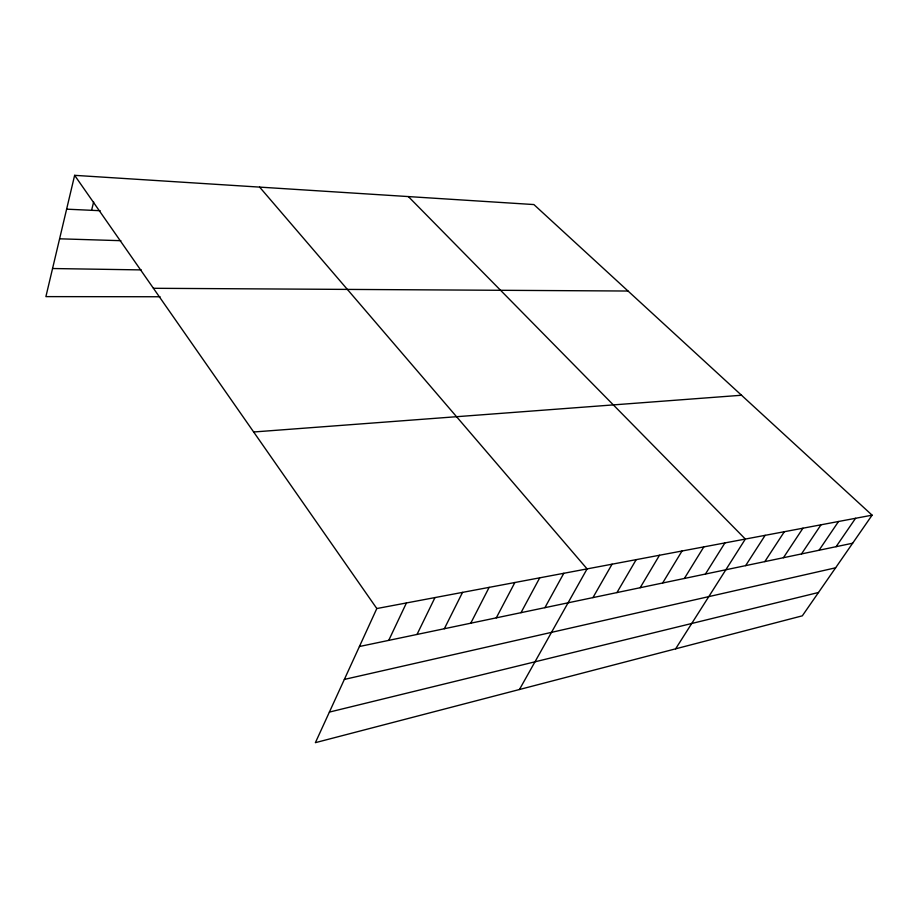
<?xml version="1.0" encoding="UTF-8"?>
<svg xmlns="http://www.w3.org/2000/svg" width="918" height="918" viewBox="0 0 918 918"><rect width="100%" height="100%" fill="white"/><g stroke="black" fill="none" stroke-linecap="round" stroke-linejoin="round"><path stroke-width="1.38" d="M872.1 515.17L376.816 608.542L315.39 742.662L802.321 615.829L872.1 515.17L533.897 204.565L74.633 175.338L45.9 296.617L160.065 296.755M91.582 210.314L93.647 201.971M388.727 640.385L406.422 602.965M417.013 634.453L434.971 597.584M444.335 628.738L462.534 592.385M470.75 623.207L489.145 587.371M496.282 617.86L514.872 582.517M520.988 612.685L539.738 577.824M544.902 607.67L563.801 573.291M519.45 689.51L587.084 568.896L259.633 187.111M592.925 597.618L612.065 564.191M616.942 592.58L636.185 559.647M640.167 587.715L659.491 555.252M662.635 583.01L682.017 551.007M684.38 578.455L703.819 546.899M705.437 574.048L724.922 542.917M675.625 648.831L745.347 539.061L408.361 196.578M745.623 565.637L765.142 535.332M764.809 561.609L784.339 531.717M783.421 557.719L802.952 528.206M801.483 553.933L821.002 524.798M819.04 550.261L838.536 521.493M836.091 546.68L855.565 518.291M329.39 712.093L818.5 592.489M344.353 679.423L835.61 567.806M359.431 646.513L852.661 543.215M253.666 431.988L741.514 395.245M153.421 288.286L628.038 291.029M52.555 268.526L141.246 269.903M59.601 238.806L120.866 240.688M66.624 209.166L100.165 210.704M74.633 175.338L376.816 608.542"/></g></svg>
